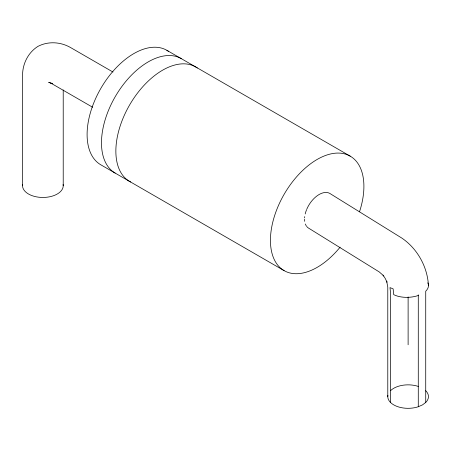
<?xml version="1.0" encoding="UTF-8"?>
<svg xmlns="http://www.w3.org/2000/svg" width="451" height="451" viewBox="0 0 451 451"><rect width="100%" height="100%" fill="white"/><g stroke="black" fill="none" stroke-linecap="round" stroke-linejoin="round"><path stroke-width="0.68" d="M427.757 282.816A20.374 10.948 -3.1 0 1 425.733 291.205L425.727 402.45L422.491 404.885L418.28 406.751A20.334 11.743 0 0 1 397.043 406.43A20.334 11.743 0 0 1 387.888 395.358M52.361 83.305L50.963 83.35L52.271 83.48L48.691 82.285L51.358 83.418L92.675 107.27M166.876 50.32L350.213 156.164M112.964 72.025L70.362 47.428C60.406 41.808 48.127 41.058 37.895 46.402C28.154 52.587 22.663 63.597 22.55 75.029L22.55 185.716M284.124 270.634L100.787 164.79A66.088 38.155 -60 0 1 101.661 86.992A66.088 38.155 -60 0 1 168.556 51.391M383.344 275.522L379.229 271.925L308.501 228.071A20.334 11.856 -58.2 0 1 306.652 226.374M383.812 276.035L383.04 275.133L385.267 278.498L386.975 282.168L386.654 281.12L387.781 287.129L387.781 396.581M428.45 285.63C427.492 266.862 417.446 248.721 401.897 238.128L330.031 193.564A20.334 11.856 -58.2 0 0 306.798 209.168M418.28 294.836L418.28 406.751M408.116 296.955L408.116 344.778M390.504 402.45L390.504 292.507L389.991 287.608L393.131 288.854L393.734 294.655A20.368 10.948 -3.1 0 0 418.286 295.49M63.219 89.946L63.219 185.716M130.711 182.018A66.088 38.155 -60 0 1 129.837 104.581A66.088 38.155 -60 0 1 197.312 67.994M340.093 247.182A66.088 38.155 -60 0 1 271.333 250.39A66.088 38.155 -60 0 1 322.764 156.593A66.088 38.155 -60 0 1 359.515 211.767M115.168 173.088A66.088 38.155 -60 0 1 115.168 96.779A66.088 38.155 -60 0 1 181.257 58.619M425.727 390.713A20.334 11.743 0 0 1 425.727 402.45M390.504 390.713A20.334 11.743 0 0 1 418.28 386.417M306.274 225.844A20.334 11.856 -58.2 0 1 305.355 224M304.701 221.323A20.334 11.856 -58.2 0 1 304.56 219.259M304.6 217.918A20.334 11.856 -58.2 0 1 304.718 216.627M305.203 213.96A20.334 11.856 -58.2 0 1 306.55 209.766M63.112 184.493A20.334 11.743 0 0 1 42.884 197.459A20.334 11.743 0 0 1 22.663 184.493"/></g></svg>
